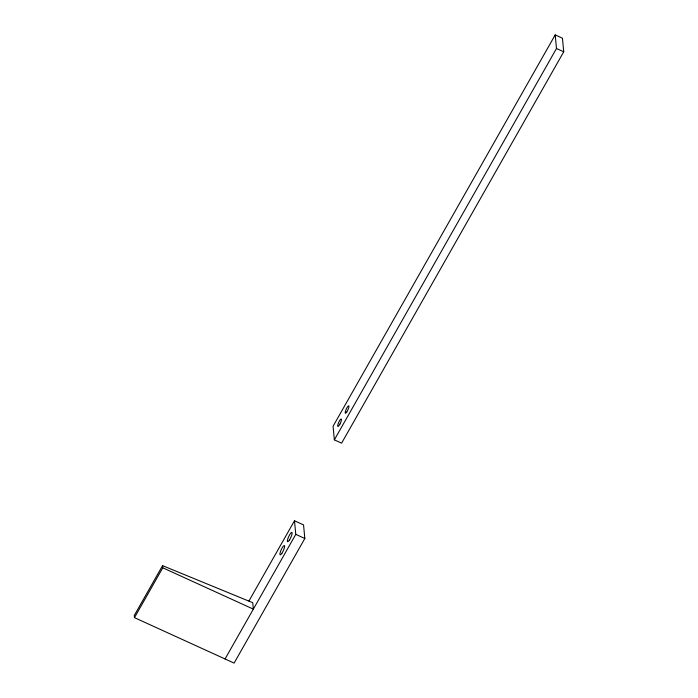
<?xml version="1.0" encoding="UTF-8"?>
<svg xmlns="http://www.w3.org/2000/svg" width="698" height="698" viewBox="0 0 698 698"><rect width="100%" height="100%" fill="white"/><g stroke="black" fill="none" stroke-linecap="round" stroke-linejoin="round"><path stroke-width="1.05" d="M162.555 565.65L162.765 567.797L253.339 609.127L252.737 602.697L162.555 565.65L134.269 615.496L134.47 617.643L234.109 663.1L304.834 538.49L303.551 524.887L294.486 520.76L248.95 600.995M134.47 617.643L162.765 567.797M555.198 34.9L333.077 426.242L334.359 439.845L341.61 443.151L563.731 51.809L562.448 38.207L555.198 34.9L556.489 48.502L334.359 439.845M225.053 658.964L295.778 534.363L294.486 520.76M556.489 48.502L563.731 51.809M295.778 534.363L304.834 538.49M339.926 424.105L339.429 424.96A4.092 0.925 -65.5 0 1 337.71 426.216L337.684 425.745A4.092 0.925 -65.5 0 1 339.464 420.929A4.092 0.925 -65.5 0 1 341.427 419.262L341.453 419.734A4.092 0.925 -65.5 0 1 339.926 424.105M289.338 540.182A5.113 1.152 -65.5 0 0 291.982 532.469A5.113 1.152 -65.5 0 0 287.942 538.463A5.113 1.152 -65.5 0 0 289.338 540.182M281.852 553.366A5.113 1.152 -65.5 0 0 284.496 545.662A5.113 1.152 -65.5 0 0 280.456 551.647A5.113 1.152 -65.5 0 0 281.852 553.366M346.723 412.064A4.092 0.925 -65.5 0 0 348.834 405.896A4.092 0.925 -65.5 0 0 345.606 410.686A4.092 0.925 -65.5 0 0 346.723 412.064"/></g></svg>
